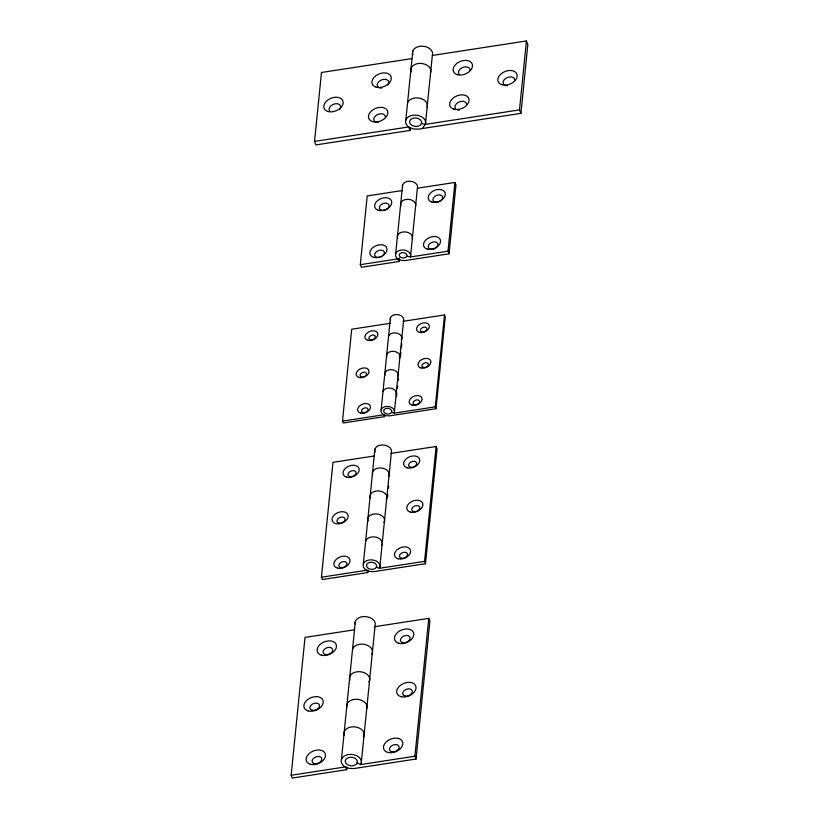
<?xml version="1.0" encoding="UTF-8"?>
<svg xmlns="http://www.w3.org/2000/svg" width="819" height="819" viewBox="0 0 819 819"><rect width="100%" height="100%" fill="white"/><g stroke="black" fill="none" stroke-linecap="round" stroke-linejoin="round"><path stroke-width="1.23" d="M410.309 127.959L410.063 130.426L315.95 144.902L314.527 141.4L321.468 72.481L411.814 58.61M346.959 767.178L346.703 769.676L292.291 778.05L291.154 775.255L305.016 637.397L354.484 629.791M367.956 570.157L367.711 572.573L322.369 579.545L321.427 577.221L332.975 462.346L374.539 455.948M342.475 421.13L383.906 414.752L384.664 416.615L343.233 422.993L342.475 421.13L351.709 329.228L390.632 323.239M399.252 257.913L398.884 261.527L361.363 267.301L360.299 264.67L367.219 195.925L402.231 190.54M341.462 759.336L355.333 621.488M405.835 120.014L412.766 51.085M363.349 563.953L374.897 449.078M395.69 253.655L402.6 184.91M381.173 409.725L390.407 317.823M391.687 412.07A4.075 2.846 5.7 0 1 384.93 413.104A4.075 2.846 5.7 0 1 386.609 408.394A4.075 2.846 5.7 0 1 391.687 412.07L393.857 413.216L394.318 412.653L403.552 320.751A6.787 4.74 5.7 0 0 396.836 314.527A6.787 4.74 5.7 0 0 390.489 320.29M406.787 256.132A3.819 2.672 5.7 0 0 402.016 252.682A3.819 2.672 5.7 0 0 400.45 257.105A3.819 2.672 5.7 0 0 406.787 256.132L410.483 256.961L417.393 188.216A7.627 5.334 5.7 0 0 410.493 181.245A7.627 5.334 5.7 0 0 402.436 186.773M396.457 396.703L396.826 393.028M397.328 388.124L397.573 385.677M398.065 380.774L398.31 378.327M400.532 356.275L400.901 352.59M401.392 347.696L401.76 344.021M376.494 566.891A5.088 3.563 5.7 0 1 368.059 568.181A5.088 3.563 5.7 0 1 370.147 562.295A5.088 3.563 5.7 0 1 376.494 566.891L379.207 568.325L379.781 567.618L391.339 452.743A8.477 5.928 5.7 0 0 382.934 444.963A8.477 5.928 5.7 0 0 375 452.16M387.571 496.898L387.817 494.481M388.421 488.431L388.667 486.015M357.238 762.858A6.102 4.269 5.7 0 1 347.113 764.414A6.102 4.269 5.7 0 1 349.621 757.34A6.102 4.269 5.7 0 1 357.238 762.858L360.493 764.588L361.189 763.738L375.051 625.89A10.176 7.115 5.7 0 0 365.847 616.594A10.176 7.115 5.7 0 0 355.098 623.955M422.891 127.467L425.399 124.375L432.33 55.457A10.094 7.064 5.7 0 0 422.328 46.181A10.094 7.064 5.7 0 0 412.878 54.76M360.299 264.67L397.819 258.906L401.279 260.411L405.221 260.555L449.068 253.808L448.003 251.187L454.914 182.442L417.393 188.216M449.068 253.808L455.978 185.063L454.914 182.442M394.318 412.653A6.787 4.74 5.7 0 0 385.851 406.521A6.787 4.74 5.7 0 0 383.067 414.383L386.138 415.724L389.639 415.847L436.046 408.712L435.288 406.848L444.522 314.946L403.102 321.324M436.046 408.712L445.28 316.81L444.522 314.946M379.781 567.618A8.477 5.928 5.7 0 0 369.195 559.961A8.477 5.928 5.7 0 0 365.714 569.789L369.553 571.457L373.935 571.621L425.491 563.687L424.549 561.353L436.097 446.478L390.755 453.45M425.491 563.687L437.049 448.812L436.097 446.478M361.189 763.738A10.176 7.115 5.7 0 0 348.484 754.545A10.176 7.115 5.7 0 0 344.308 766.328L348.914 768.345L354.166 768.529L416.042 759.018L414.905 756.213L428.767 618.365L374.355 626.74M416.042 759.018L429.903 621.16L428.767 618.365M314.527 141.4L408.65 126.955L413.216 128.952L418.437 129.136L520.915 113.37L519.492 109.879L526.422 40.95L432.33 55.457M520.915 113.37L527.846 44.451L526.422 40.95M401.249 339.701L401.709 339.138A6.787 4.74 5.7 0 0 396.744 333.128A6.787 4.74 5.7 0 0 388.564 336.199M399.396 358.077L399.856 357.514A6.787 4.74 5.7 0 0 393.14 351.29A6.787 4.74 5.7 0 0 386.793 357.043M397.553 376.464L398.014 375.89A6.787 4.74 5.7 0 0 391.287 369.666A6.787 4.74 5.7 0 0 384.94 375.43M388.452 476.433L389.025 475.716A8.477 5.928 5.7 0 0 380.62 467.936A8.477 5.928 5.7 0 0 372.686 475.133M386.138 499.406L386.711 498.699A8.477 5.928 5.7 0 0 378.317 490.909A8.477 5.928 5.7 0 0 370.372 498.116M383.824 522.379L384.398 521.672A8.477 5.928 5.7 0 0 376.003 513.882A8.477 5.928 5.7 0 0 368.069 521.089M381.521 545.352L382.094 544.645A8.477 5.928 5.7 0 0 375.89 537.141A8.477 5.928 5.7 0 0 365.663 540.98M371.58 654.309L372.276 653.46A10.176 7.115 5.7 0 0 364.834 644.451A10.176 7.115 5.7 0 0 352.559 649.058M368.816 681.879L369.502 681.029A10.176 7.115 5.7 0 0 359.418 671.682A10.176 7.115 5.7 0 0 349.897 680.323M363.267 737.018L363.953 736.168A10.176 7.115 5.7 0 0 353.88 726.822A10.176 7.115 5.7 0 0 344.359 735.462M421.488 123.505A6.061 4.238 5.7 0 0 413.923 118.028A6.061 4.238 5.7 0 0 411.435 125.051A6.061 4.238 5.7 0 0 421.488 123.505L425.399 124.375L519.492 109.879M448.003 251.187L410.483 256.961A7.627 5.334 5.7 0 0 400.952 250.061A7.627 5.334 5.7 0 0 397.819 258.906L398.884 261.527M393.857 413.216L435.288 406.848M321.427 577.221L366.769 570.239L367.711 572.573M379.207 568.325L424.549 561.353M291.154 775.255L345.567 766.881L346.703 769.676M360.493 764.588L414.905 756.213M410.063 130.426L408.65 126.955A10.094 7.064 5.7 0 1 412.796 115.254A10.094 7.064 5.7 0 1 425.399 124.375M383.016 391.339A6.787 4.74 5.7 0 1 391.195 388.267A6.787 4.74 5.7 0 1 396.161 394.277M400.87 205.774A7.627 5.334 5.7 0 1 408.016 199.293A7.627 5.334 5.7 0 1 415.571 206.306M397.594 238.339A7.627 5.334 5.7 0 1 404.74 231.859A7.627 5.334 5.7 0 1 412.295 238.861M437.469 202.16A5.088 3.409 -22.1 0 1 433.65 197.584A5.088 3.409 -22.1 0 1 441.963 195.782A5.088 3.409 -22.1 0 1 438.308 201.976M411.148 71.99A10.094 7.064 5.7 0 1 420.597 63.411A10.094 7.064 5.7 0 1 430.599 72.686M407.565 102.784A10.094 7.064 5.7 0 1 419.737 98.208A10.094 7.064 5.7 0 1 427.129 107.146M458.998 74.14A6.061 4.064 -22.1 0 1 463.165 67.291A6.061 4.064 -22.1 0 1 470.045 70.332M507.483 85.688A6.061 4.064 -22.1 0 1 503.194 81.675A6.061 4.064 -22.1 0 1 509.674 76.935A6.061 4.064 -22.1 0 1 514.711 80.405M459.357 110.084A6.061 4.064 -22.1 0 1 457.504 109.869M455.538 108.62A6.061 4.064 -22.1 0 1 459.705 101.761A6.061 4.064 -22.1 0 1 466.584 104.801M378.143 122.563A6.061 4.064 -22.1 0 1 373.853 118.56A6.061 4.064 -22.1 0 1 380.333 113.821A6.061 4.064 -22.1 0 1 385.37 117.281M381.603 88.083A6.061 4.064 -22.1 0 1 377.59 83.313A6.061 4.064 -22.1 0 1 385.718 79.382A6.061 4.064 -22.1 0 1 387.837 85.074M329.647 110.985A6.061 4.064 -22.1 0 1 335.319 103.747A6.061 4.064 -22.1 0 1 339.69 109.439M346.785 706.674A10.176 7.115 5.7 0 1 357.524 699.313A10.176 7.115 5.7 0 1 366.728 708.599M420.802 367.915A6.726 4.515 -22.1 0 0 430.886 362.285A6.726 4.515 -22.1 0 0 421.631 359.623A6.726 4.515 -22.1 0 0 420.802 367.915M419.297 332.33A6.726 4.515 -22.1 0 0 429.381 326.699A6.726 4.515 -22.1 0 0 420.137 324.048A6.726 4.515 -22.1 0 0 419.297 332.33M411.988 405.088A6.726 4.515 -22.1 0 0 422.072 399.457A6.726 4.515 -22.1 0 0 412.817 396.795A6.726 4.515 -22.1 0 0 411.988 405.088M423.372 367.465A3.368 2.252 -22.1 0 0 428.419 364.65A3.368 2.252 -22.1 0 0 423.792 363.319A3.368 2.252 -22.1 0 0 423.372 367.465M421.877 331.879A3.368 2.252 -22.1 0 0 426.924 329.064A3.368 2.252 -22.1 0 0 422.297 327.733A3.368 2.252 -22.1 0 0 421.877 331.879M414.557 404.637A3.368 2.252 -22.1 0 0 419.604 401.822A3.368 2.252 -22.1 0 0 414.977 400.491A3.368 2.252 -22.1 0 0 414.557 404.637M358.927 377.436A6.726 4.515 -22.1 0 0 369.011 371.806A6.726 4.515 -22.1 0 0 359.756 369.144A6.726 4.515 -22.1 0 0 358.927 377.436M367.741 340.264A6.726 4.515 -22.1 0 0 377.825 334.633A6.726 4.515 -22.1 0 0 368.57 331.971A6.726 4.515 -22.1 0 0 367.741 340.264M360.421 413.022A6.726 4.515 -22.1 0 0 370.505 407.391A6.726 4.515 -22.1 0 0 361.251 404.729A6.726 4.515 -22.1 0 0 360.421 413.022M363.001 412.561A3.368 2.252 -22.1 0 0 368.038 409.746A3.368 2.252 -22.1 0 0 363.411 408.425A3.368 2.252 -22.1 0 0 363.001 412.561M361.496 376.986A3.368 2.252 -22.1 0 0 366.543 374.16A3.368 2.252 -22.1 0 0 361.916 372.84A3.368 2.252 -22.1 0 0 361.496 376.986M370.311 339.813A3.368 2.252 -22.1 0 0 375.358 336.998A3.368 2.252 -22.1 0 0 370.731 335.667A3.368 2.252 -22.1 0 0 370.311 339.813M378.358 210.299A8.907 5.968 -22.1 0 0 391.707 202.846A8.907 5.968 -22.1 0 0 379.463 199.334A8.907 5.968 -22.1 0 0 378.358 210.299M373.628 257.34A8.907 5.968 -22.1 0 0 386.967 249.887A8.907 5.968 -22.1 0 0 374.733 246.365A8.907 5.968 -22.1 0 0 373.628 257.34M381.49 210.288A5.088 3.409 -22.1 0 0 389.117 206.04A5.088 3.409 -22.1 0 0 382.125 204.023A5.088 3.409 -22.1 0 0 381.49 210.288M376.76 257.33A5.088 3.409 -22.1 0 0 384.387 253.071A5.088 3.409 -22.1 0 0 377.395 251.064A5.088 3.409 -22.1 0 0 376.76 257.33M427.221 249.089A8.907 5.968 -22.1 0 0 440.561 241.646A8.907 5.968 -22.1 0 0 428.327 238.124A8.907 5.968 -22.1 0 0 427.221 249.089M431.951 202.058A8.907 5.968 -22.1 0 0 445.29 194.605A8.907 5.968 -22.1 0 0 433.056 191.093A8.907 5.968 -22.1 0 0 431.951 202.058M430.354 249.089A5.088 3.409 -22.1 0 0 437.981 244.83A5.088 3.409 -22.1 0 0 430.978 242.823A5.088 3.409 -22.1 0 0 430.354 249.089M502.027 84.756A10.094 6.767 -22.1 0 0 517.158 76.31A10.094 6.767 -22.1 0 0 503.286 72.318A10.094 6.767 -22.1 0 0 502.027 84.756M453.9 109.152A10.094 6.767 -22.1 0 0 469.031 100.706A10.094 6.767 -22.1 0 0 455.159 96.714A10.094 6.767 -22.1 0 0 453.9 109.152M457.36 74.683A10.094 6.767 -22.1 0 0 472.491 66.237A10.094 6.767 -22.1 0 0 458.62 62.244A10.094 6.767 -22.1 0 0 457.36 74.683M372.686 121.632A10.094 6.767 -22.1 0 0 387.817 113.186A10.094 6.767 -22.1 0 0 373.935 109.193A10.094 6.767 -22.1 0 0 372.686 121.632M376.156 87.172A10.094 6.767 -22.1 0 0 391.277 78.726A10.094 6.767 -22.1 0 0 377.405 74.734A10.094 6.767 -22.1 0 0 376.156 87.172M328.009 111.517A10.094 6.767 -22.1 0 0 343.13 103.071A10.094 6.767 -22.1 0 0 329.258 99.089A10.094 6.767 -22.1 0 0 328.009 111.517M410.309 512.1A8.415 5.641 -22.1 0 0 422.911 505.057A8.415 5.641 -22.1 0 0 411.353 501.73A8.415 5.641 -22.1 0 0 410.309 512.1M407.145 467.813A8.415 5.641 -22.1 0 0 419.748 460.78A8.415 5.641 -22.1 0 0 408.19 457.452A8.415 5.641 -22.1 0 0 407.145 467.813M398.003 558.763A8.415 5.641 -22.1 0 0 410.606 551.719A8.415 5.641 -22.1 0 0 399.037 548.392A8.415 5.641 -22.1 0 0 398.003 558.763M413.523 511.527A4.208 2.815 -22.1 0 0 419.83 508.005A4.208 2.815 -22.1 0 0 414.045 506.347A4.208 2.815 -22.1 0 0 413.523 511.527M410.37 467.25A4.208 2.815 -22.1 0 0 416.666 463.728A4.208 2.815 -22.1 0 0 410.892 462.07A4.208 2.815 -22.1 0 0 410.37 467.25M401.218 558.189A4.208 2.815 -22.1 0 0 407.524 554.668A4.208 2.815 -22.1 0 0 401.74 553.009A4.208 2.815 -22.1 0 0 401.218 558.189M335.544 523.597A8.415 5.641 -22.1 0 0 348.147 516.554A8.415 5.641 -22.1 0 0 336.578 513.237A8.415 5.641 -22.1 0 0 335.544 523.597M346.56 477.139A8.415 5.641 -22.1 0 0 359.162 470.096A8.415 5.641 -22.1 0 0 347.604 466.769A8.415 5.641 -22.1 0 0 346.56 477.139M337.408 568.079A8.415 5.641 -22.1 0 0 350.02 561.035A8.415 5.641 -22.1 0 0 338.452 557.719A8.415 5.641 -22.1 0 0 337.408 568.079M340.632 567.506A4.208 2.815 -22.1 0 0 346.939 563.994A4.208 2.815 -22.1 0 0 341.154 562.325A4.208 2.815 -22.1 0 0 340.632 567.506M338.759 523.034A4.208 2.815 -22.1 0 0 345.065 519.512A4.208 2.815 -22.1 0 0 339.281 517.843A4.208 2.815 -22.1 0 0 338.759 523.034M349.785 476.566A4.208 2.815 -22.1 0 0 356.081 473.044A4.208 2.815 -22.1 0 0 350.297 471.386A4.208 2.815 -22.1 0 0 349.785 476.566M400.911 696.631A10.094 6.767 -22.1 0 0 416.032 688.185A10.094 6.767 -22.1 0 0 402.16 684.193A10.094 6.767 -22.1 0 0 400.911 696.631M398.658 643.253A10.094 6.767 -22.1 0 0 413.79 634.807A10.094 6.767 -22.1 0 0 399.918 630.825A10.094 6.767 -22.1 0 0 398.658 643.253M387.684 752.385A10.094 6.767 -22.1 0 0 402.815 743.939A10.094 6.767 -22.1 0 0 388.933 739.956A10.094 6.767 -22.1 0 0 387.684 752.385M404.77 695.945A5.047 3.389 -22.1 0 0 412.336 691.727A5.047 3.389 -22.1 0 0 405.405 689.731A5.047 3.389 -22.1 0 0 404.77 695.945M402.528 642.577A5.047 3.389 -22.1 0 0 410.094 638.349A5.047 3.389 -22.1 0 0 403.153 636.353A5.047 3.389 -22.1 0 0 402.528 642.577M391.554 751.709A5.047 3.389 -22.1 0 0 399.119 747.481A5.047 3.389 -22.1 0 0 392.178 745.485A5.047 3.389 -22.1 0 0 391.554 751.709M308.098 710.912A10.094 6.767 -22.1 0 0 323.218 702.456A10.094 6.767 -22.1 0 0 309.347 698.474A10.094 6.767 -22.1 0 0 308.098 710.912M321.314 655.149A10.094 6.767 -22.1 0 0 336.445 646.703A10.094 6.767 -22.1 0 0 322.573 642.72A10.094 6.767 -22.1 0 0 321.314 655.149M310.34 764.281A10.094 6.767 -22.1 0 0 325.471 755.835A10.094 6.767 -22.1 0 0 311.589 751.852A10.094 6.767 -22.1 0 0 310.34 764.281M314.209 763.605A5.047 3.389 -22.1 0 0 321.775 759.377A5.047 3.389 -22.1 0 0 314.834 757.38A5.047 3.389 -22.1 0 0 314.209 763.605M311.957 710.227A5.047 3.389 -22.1 0 0 319.523 705.998A5.047 3.389 -22.1 0 0 312.592 704.012A5.047 3.389 -22.1 0 0 311.957 710.227M325.184 654.473A5.047 3.389 -22.1 0 0 332.749 650.245A5.047 3.389 -22.1 0 0 325.808 648.249A5.047 3.389 -22.1 0 0 325.184 654.473"/></g></svg>
